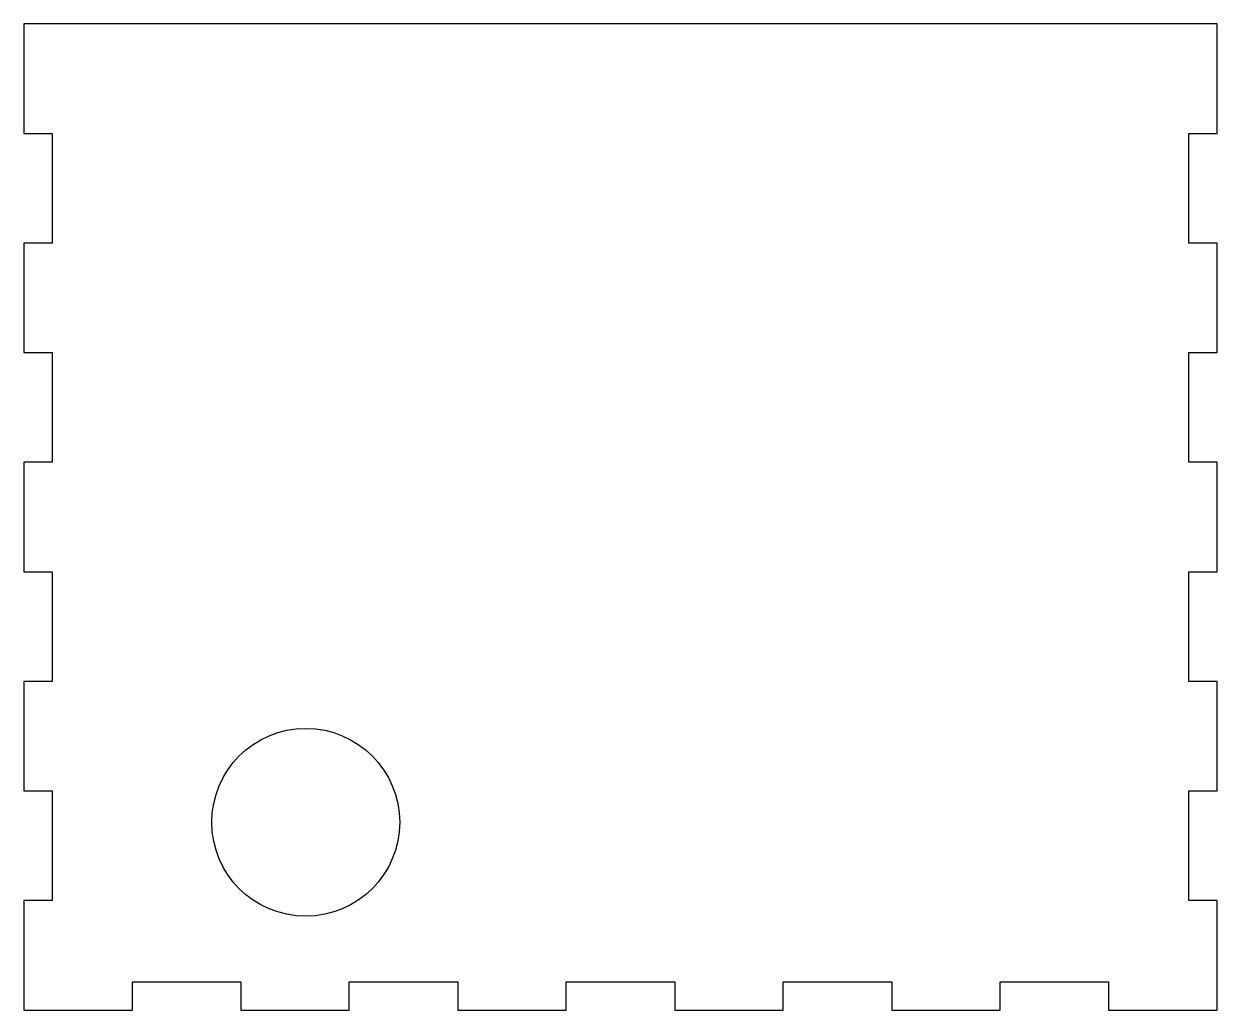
# Model space of a CAD drawing. Header units: millimetres. Extents: x 0 to 127, y 0 to 105.
import ezdxf

# ---------------------------------------------------------------- set-up
doc = ezdxf.new("R2010")
doc.units = ezdxf.units.MM
doc.layers.add('CUT', color=1, linetype='CONTINUOUS')

msp = doc.modelspace()

# ---------------------------------------------------------------- linework, layer by layer
at = {"layer": 'CUT', "color": 1}
msp.add_lwpolyline([(0, 0), (11.5455, 0), (11.5455, 3), (23.0909, 3), (23.0909, 0), (34.6364, 0), (34.6364, 3), (46.1818, 3), (46.1818, 0), (57.7273, 0), (57.7273, 3), (69.2727, 3), (69.2727, 0), (80.8182, 0), (80.8182, 3), (92.3636, 3), (92.3636, 0), (103.9091, 0), (103.9091, 3), (115.4545, 3), (115.4545, 0), (127, 0), (127, 11.6667), (124, 11.6667), (124, 23.3333), (127, 23.3333), (127, 35), (124, 35), (124, 46.6667), (127, 46.6667), (127, 58.3333), (124, 58.3333), (124, 70), (127, 70), (127, 81.6667), (124, 81.6667), (124, 93.3333), (127, 93.3333), (127, 105), (0, 105), (0, 93.3333), (3, 93.3333), (3, 81.6667), (0, 81.6667), (0, 70), (3, 70), (3, 58.3333), (0, 58.3333), (0, 46.6667), (3, 46.6667), (3, 35), (0, 35), (0, 23.3333), (3, 23.3333), (3, 11.6667), (0, 11.6667)], close=True, dxfattribs=at)
msp.add_circle((30, 20), 10, dxfattribs=at)

doc.saveas('drawing.dxf')
